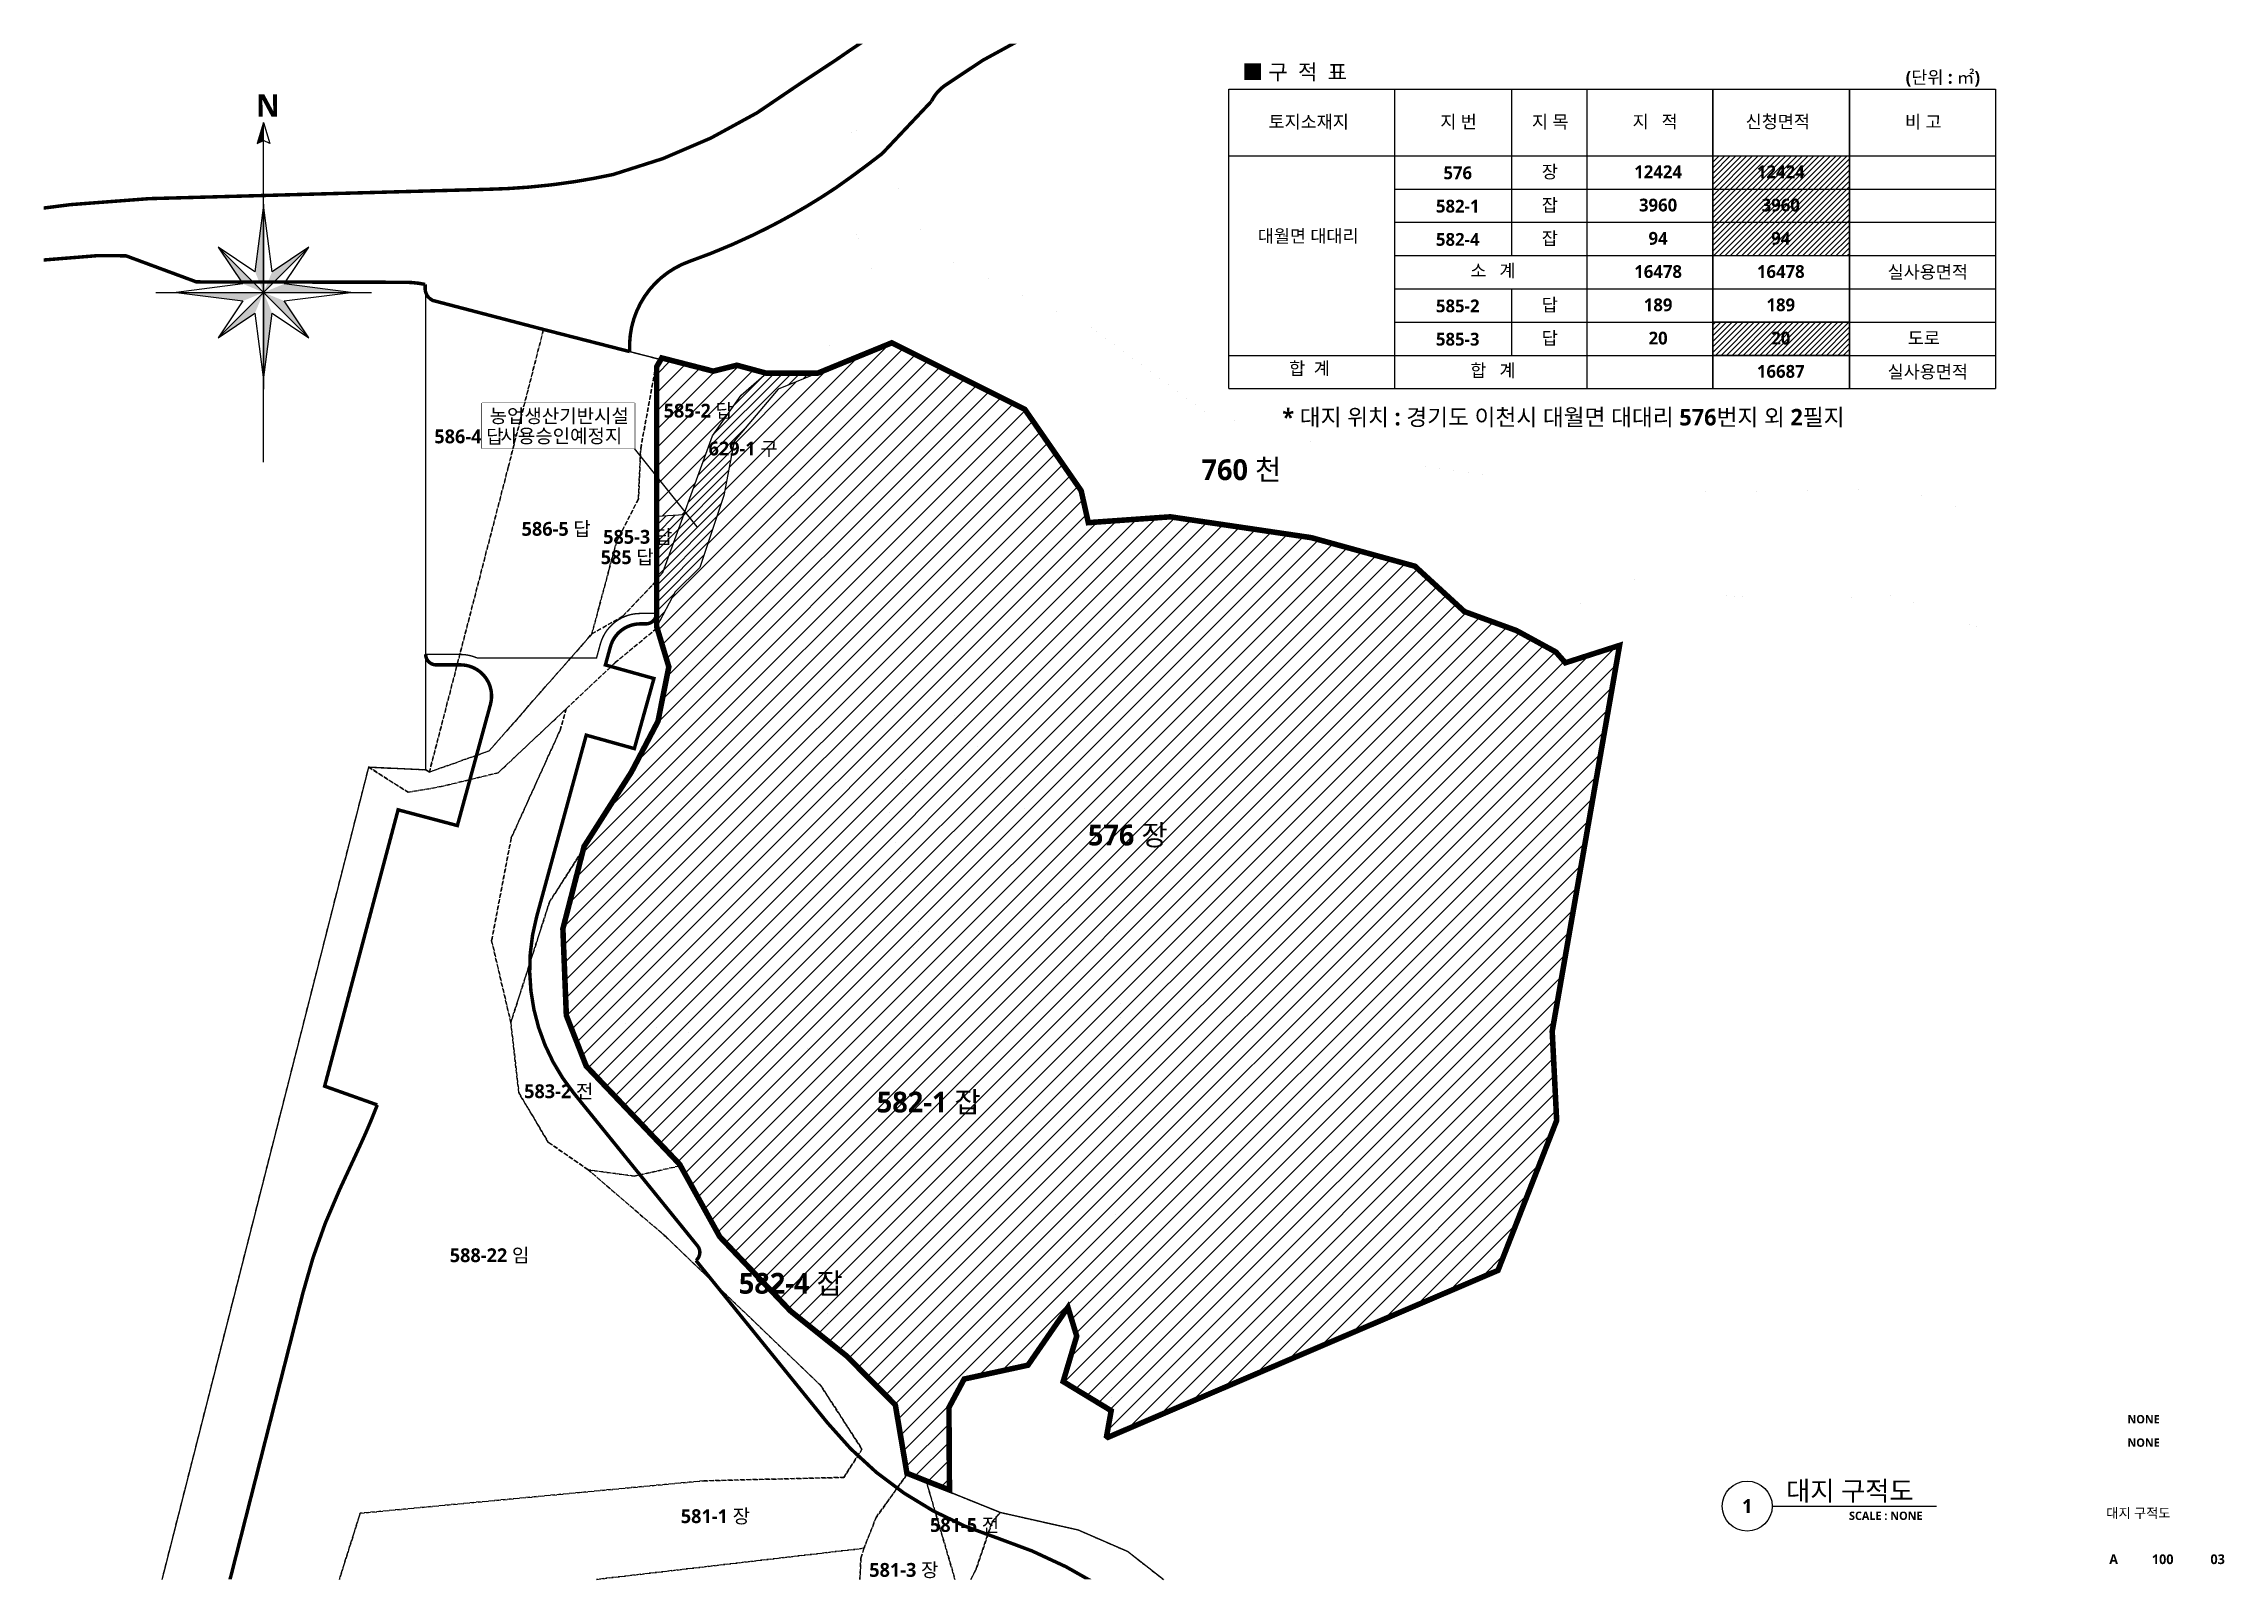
# Model space of a CAD drawing. Header units: millimetres. Extents: x 8000 to 190005487, y 8000 to 455456909.
# Drawn here: x 8000 to 322633, y 8000 to 229600 of the extents above; entities outside this region: 2.
import ezdxf
from ezdxf.enums import TextEntityAlignment as Align
from ezdxf.xclip import XClip

# ---------------------------------------------------------------- set-up
doc = ezdxf.new("R2010")
doc.units = ezdxf.units.MM
doc.header["$LTSCALE"] = 400
doc.header["$MEASUREMENT"] = 0
doc.header["$XCLIPFRAME"] = 0
doc.linetypes.add('CENTER', pattern=[2, 1.25, -0.25, 0.25, -0.25])
doc.linetypes.add('DASHED', pattern=[0.75, 0.5, -0.25])
doc.layers.get('0').update_dxf_attribs({"linetype": 'CONTINUOUS'})
for name, color, linetype in [('83', 8, 'CONTINUOUS'), ('A-ANNO-TITL', 7, 'CONTINUOUS'), ('AA-XXXX-TXT1', 2, 'CONTINUOUS'), ('CAA002', 30, 'CONTINUOUS'), ('FORM', 7, 'CONTINUOUS'), ('LSMD_CONT_LDREG_41500', 1, 'CONTINUOUS'), ('SegLayer', 7, 'CONTINUOUS'), ('Text', 7, 'CONTINUOUS'), ('관경', 7, 'CONTINUOUS'), ('도각선', 5, 'CONTINUOUS'), ('문자선', 7, 'CONTINUOUS'), ('전면공지', 98, 'CONTINUOUS'), ('지적', 7, 'CONTINUOUS')]:
    doc.layers.add(name, color=color, linetype=linetype)
doc.styles.add('SH_대대리576', font='')
doc.styles.get('SH_대대리576').set_extended_font_data('NanumGothic', bold=True)
pattern_1 = [(45, (-296315172, -355451728.9), (-1325.825215, 1325.825215), [])]

# ---------------------------------------------------------------- blocks, each defined once
blk = doc.blocks.new('231e2')
at = {"layer": '문자선', "color": 7}
for p, q in [((3085.95, -825.87), (3085.11, -828.68)), ((3085.95, -871.25), (3085.95, -825.87)), ((3085.95, -825.87), (3086.78, -828.68)), ((3085.11, -828.68), (3085.95, -828.25)), ((3086.78, -828.68), (3085.95, -828.25)), ((3085.95, -836.89), (3084.8, -845.79)), ((3085.95, -836.78), (3085.95, -861.46)), ((3087.09, -845.79), (3085.95, -836.89)), ((3079.88, -854.62), (3092.01, -842.49)), ((3079.88, -842.49), (3092.01, -854.62)), ((3084.8, -845.79), (3079.88, -842.49)), ((3079.88, -842.49), (3083.18, -847.41)), ((3092.01, -842.49), (3087.09, -845.79)), ((3088.71, -847.41), (3092.01, -842.49)), ((3083.18, -847.41), (3074.28, -848.56)), ((3097.61, -848.56), (3088.71, -847.41)), ((3071.55, -848.56), (3100.35, -848.56)), ((3074.28, -848.56), (3083.18, -849.7)), ((3083.18, -849.7), (3079.88, -854.62)), ((3088.71, -849.7), (3097.61, -848.56)), ((3092.01, -854.62), (3088.71, -849.7)), ((3079.88, -854.62), (3084.8, -851.32)), ((3084.8, -851.32), (3085.95, -860.23)), ((3085.95, -860.23), (3087.09, -851.32)), ((3087.09, -851.32), (3092.01, -854.62))]:
    blk.add_line(p, q, dxfattribs=at)
for points in [[(3085.11, -828.68), (3085.95, -825.87), (3085.95, -828.25)], [(3085.95, -836.89), (3085.95, -848.56), (3084.8, -845.79)], [(3079.88, -842.49), (3085.95, -848.56), (3083.18, -847.41)], [(3085.95, -848.56), (3087.09, -845.79), (3092.01, -842.49)], [(3085.95, -848.56), (3088.71, -847.41), (3097.61, -848.56)], [(3074.28, -848.56), (3085.95, -848.56), (3083.18, -849.7)], [(3079.88, -854.62), (3085.95, -848.56), (3084.8, -851.32)], [(3085.95, -848.56), (3088.71, -849.7), (3092.01, -854.62)], [(3085.95, -848.56), (3087.09, -851.32), (3085.95, -860.23), (3085.95, -848.56)], [(3085.95, -848.56), (3087.09, -851.32), (3085.95, -860.23)]]:
    blk.add_solid(points, dxfattribs=at)
at = {"layer": '문자선', "style": 'SH_대대리576'}
blk.add_text('N', height=3, dxfattribs=at).set_placement((3084.93, -825.07))
blk = doc.blocks.new('A$C34E84CA0')
at = {"layer": '83', "linetype": 'ByBlock', "flags": 128}
blk.add_lwpolyline([(136768, 289298, 200, 200, 0), (134475, 289298, 200, 200, 0.3381239), (128687, 284878, 200, 200, 0), (128142, 282882, 200, 200, 0), (110890, 282882, 200, 200, 0.1030068), (108495, 283381, 200, 200, 0), (103494, 283381, 200, 200, 0), (103494, 283381, 200, 200, 0), (103494, 283381, 200, 200, 0), (103494, 283381, 200, 200, 0), (103494, 335165, 200, 200, 0), (104579, 334440, 200, 200, 0), (104579, 334440, 200, 200, 0), (120488, 330272, 200, 200, 0), (137496, 325904, 200, 200, 0), (136769, 324635, 200, 200, 0), (136769, 293998, 200, 200, 0), (136768, 289298, 200, 200, 0)], format="xyseb", close=True, dxfattribs=at)
at = {"layer": '83', "linetype": 'DASHED', "ltscale": 3}
for points in [[(103494, 266732), (103494, 335165), (104579, 334440), (120488, 330272), (115394, 310375), (104026, 266412)], [(120488, 330272), (137496, 325904), (136559, 324268), (134520, 313118), (134177, 305795), (131021, 299632), (127461, 286347), (112633, 269455), (104026, 266412), (115394, 310375)], [(136769, 324635), (136769, 293998), (136769, 293997), (131911, 288880), (127461, 286347), (131021, 299632), (134177, 305795), (134520, 313118), (136559, 324268)], [(136769, 287129), (130844, 282202), (123771, 275549), (113940, 266303), (105715, 264312), (100975, 263486), (95268, 267119), (103494, 266732), (104026, 266412), (112633, 269455), (127461, 286347), (131911, 288880), (136768, 293996)], [(136769, 287129), (138518, 281336), (136958, 273487), (133124, 266155), (126295, 255418), (121342, 247632), (115774, 230272), (113006, 242081), (115832, 256899), (122893, 272477), (123771, 275549), (130844, 282202)], [(64262, 145194), (95268, 267119), (100975, 263486), (105715, 264312), (113940, 266303), (123771, 275549), (122893, 272477), (115832, 256899), (113006, 242081), (115774, 230272), (116927, 220137), (121180, 212987), (126954, 209008), (138182, 199330), (160506, 177864), (166433, 168709), (163838, 164636), (143607, 164146), (94042, 159461), (89625, 145434), (63273, 143113)], [(123733, 231030), (126601, 223723), (140074, 209560), (133563, 208111), (126954, 209008), (121180, 212987), (116927, 220137), (115774, 230272), (121342, 247632), (126295, 255418), (123236, 243543)], [(140074, 209560), (145870, 199093), (156075, 188381), (164176, 181890), (171200, 174827), (172870, 164985), (168488, 158869), (166718, 154407), (89625, 145434), (94042, 159461), (143607, 164146), (163838, 164636), (166433, 168709), (160506, 177864), (138182, 199330), (126954, 209008), (133563, 208111)], [(172870, 164985), (175791, 163814), (180689, 147080), (177787, 141424), (165830, 143958), (166280, 152961), (166718, 154407), (168488, 158869)], [(186430, 159565), (185205, 158184), (182931, 151451), (180689, 147080), (175791, 163814), (179008, 162558)], [(319848, 139121), (314310, 130704), (315242, 122753), (309028, 118636), (292485, 119173), (277875, 116891), (273263, 115576), (255743, 111541), (242600, 114222), (215211, 110782), (218878, 118076), (213704, 119651), (206418, 120610), (203531, 126659), (203593, 137534), (196203, 141412), (177787, 141424), (180689, 147080), (182931, 151451), (185205, 158184), (186430, 159565), (197625, 157052), (204774, 153945), (211667, 148559), (218382, 141072), (235142, 131281), (274117, 135249), (280847, 128489), (284604, 130043)], [(166718, 154407), (166280, 152961), (165830, 143958), (177787, 141424), (176447, 133129), (160934, 125961), (147920, 123909), (141202, 121364), (134914, 116604), (133331, 115948), (118953, 109988), (109249, 103979), (104404, 100849), (101325, 99701), (97612, 90455), (98596, 79064), (107761, 61647), (111425, 60181), (121290, 63832), (105293, 39116), (81634, 22813), (51965, 47913), (66641, 84131), (89625, 145434)], [(44193, 102980), (63273, 143113), (89625, 145434), (66641, 84131), (51965, 47913), (81634, 22813), (79342, 19180), (18073, 50442), (3807, 93806)], [(180097, 119869), (176447, 133129), (177787, 141424), (196203, 141412), (203593, 137534), (203531, 126659), (206418, 120610), (213704, 119651), (218878, 118076), (215211, 110782), (202934, 108045), (194918, 110415), (185631, 123314)], [(176447, 133129), (180097, 119869), (170943, 115804), (164545, 114987), (161275, 118677), (158511, 119836), (142527, 113299), (133826, 108745), (127136, 107827), (110187, 97580), (109249, 103979), (118953, 109988), (133331, 115948), (134914, 116604), (141202, 121364), (147920, 123909), (160934, 125961)], [(194918, 110415), (176504, 106258), (165492, 100581), (144564, 83002), (135948, 69260), (121290, 63832), (111425, 60181), (107761, 61647), (98596, 79064), (97612, 90455), (101325, 99701), (104404, 100849), (109249, 103979), (110187, 97580), (127136, 107827), (133826, 108745), (142527, 113299), (158511, 119836), (161275, 118677), (164545, 114987), (170943, 115804), (180097, 119869), (185631, 123314)], [(317291, 67248), (306597, 65911), (294829, 61762), (294187, 57995), (291562, 52358), (266288, 50212), (257325, 51368), (235731, 60112), (232433, 57825), (223523, 68319), (227183, 69182), (236685, 64508), (237573, 66397), (234671, 71588), (230822, 76940), (227177, 86017), (228570, 91013), (241163, 103167), (244517, 105186), (252458, 107550), (255743, 111541), (273263, 115576), (277875, 116891), (292485, 119173), (309028, 118636), (315242, 122753), (317577, 117326), (311800, 111832), (300115, 109104), (294449, 104040), (293454, 92252), (298085, 81555), (309762, 74356), (315203, 68089)], [(317577, 117326), (330920, 119420), (337664, 117709), (345470, 120062), (350929, 123621), (350475, 119954), (356033, 99871), (359725, 97562), (374584, 80974), (361212, 75353), (357856, 74785), (354383, 75505), (336601, 76270), (332076, 75103), (330061, 71716), (317291, 67248), (315203, 68089), (309762, 74356), (298085, 81555), (293454, 92252), (294449, 104040), (300115, 109104), (311800, 111832)], [(217057, 63377), (205793, 69715), (198215, 80545), (194918, 110415), (202934, 108045), (215211, 110782), (242600, 114222), (255743, 111541), (252458, 107550), (244517, 105186), (241163, 103167), (228570, 91013), (227177, 86017), (230822, 76940), (234671, 71588), (237573, 66397), (236685, 64508), (227183, 69182), (223523, 68319), (232433, 57825), (229919, 56319), (227106, 56173), (222036, 57663)], [(81634, 22813), (105293, 39116), (121290, 63832), (135948, 69260), (144564, 83002), (165492, 100581), (176504, 106258), (194918, 110415), (191943, 103286), (187437, 91107), (184328, 73266), (186717, 63064), (191623, 61514), (96671, 10338), (79342, 19180)], [(194918, 110415), (198215, 80545), (205793, 69715), (217057, 63377), (212802, 61168), (196304, 60036), (186717, 63064), (184328, 73266), (187437, 91107), (191943, 103286)], [(191623, 61514), (196304, 60036), (212802, 61168), (217057, 63377), (222036, 57663), (227106, 56173), (229919, 56319), (232433, 57825), (235731, 60112), (257325, 51368), (266288, 50212), (291562, 52358), (294187, 57995), (305303, 58154), (316131, 58940), (326036, 59838), (331152, 60869), (343620, 61751), (352044, 63750), (363936, 68791), (361212, 75353), (374584, 80974), (377817, 86106), (391869, 86274), (397029, 86008), (390482, 32518), (343646, 16457), (320662, 26848), (291559, 23282), (214782, 16119), (143763, 100), (114836, 1070), (96671, 10338)], [(361212, 75353), (363936, 68791), (352044, 63750), (343620, 61751), (331152, 60869), (326036, 59838), (316131, 58940), (305303, 58154), (294187, 57995), (294829, 61762), (306597, 65911), (317291, 67248), (330061, 71716), (332076, 75103), (336601, 76270), (354383, 75505), (357856, 74785)], [(167263, 32821), (170669, 20866), (172583, 14664), (144429, 17508), (141555, 17798), (141510, 23599), (155572, 30618), (166592, 35177)], [(166592, 35177), (155572, 30618), (141510, 23599), (141555, 17798), (172583, 14664), (170669, 20866)], [(48980, 2441), (49485, 34414), (96671, 10338), (114836, 1070)]]:
    blk.add_lwpolyline(points, close=True, dxfattribs=at)
at = {"layer": '83', "linetype": 'CENTER', "ltscale": 2, "const_width": 500, "flags": 128}
for points in [[(136768, 289277), (136768, 289277, -0.41042), (135268, 287796), (134475, 287796, 0.3381239), (130134, 284482), (129419, 281865), (136421, 279908), (133595, 269796), (126653, 271735), (119500, 245541, 0.2413826), (124848, 220094), (135409, 207057), (136925, 205185), (142707, 198047, -0.4142136), (142485, 195938), (161481, 172487, 0.1480106), (185933, 155899), (185933, 155899, -0.0991354), (209237, 142717), (215394, 137396, 0.1800891), (254627, 122791), (270483, 122791, -0.0087562), (273284, 122742, -0.0725543), (296007, 118610, -0.0271902), (304084, 115393, -0.0060913), (305843, 114553), (312601, 111223), (336348, 111684), (372488, 75974), (395800, 75974)], [(863, 85926), (52730, 91168), (52092, 97472), (62230, 118795), (67780, 130471), (70302, 135774), (70954, 137145, 0.0487281), (74552, 147113), (85780, 191265, -0.0462646), (91067, 206142), (94029, 212533, 0.0161262), (96512, 218380), (88911, 221087), (99510, 260962), (108060, 258689), (112684, 275622, 0.0031641), (112851, 276249, 0.4906979), (108495, 281880), (104993, 281880, -0.4142136), (103493, 283380), (103493, 283380)]]:
    blk.add_lwpolyline(points, format="xyb", dxfattribs=at)
at = {"layer": '83', "linetype": 'ByBlock', "elevation": -23504, "flags": 128}
blk.add_lwpolyline([(103494, 283381, 200, 200, 0), (103494, 266732, 200, 200, 0), (95268, 267119, 200, 200, 0), (64262, 145194, 200, 200, 0), (63272, 143113, 200, 200, 0), (44193, 102980, 200, 200, 0), (976, 93163, 200, 200, 0), (102, 37780, 200, 200, 0), (44256, 37082, 200, 200, 0), (49485, 34414, 200, 200, 0), (48980, 2441, 200, 200, 0), (114836, 1070, 200, 200, 0), (143763, 100, 200, 200, 0), (178583, 7954, 200, 200, 0), (214782, 16119, 200, 200, 0), (291559, 23282, 200, 200, 0), (320662, 26848, 200, 200, 0), (343646, 16457, 200, 200, 0), (390482, 32518, 200, 200, 0), (397029, 86008, 200, 200, 0), (391869, 86274, 200, 200, 0), (377817, 86106, 200, 200, 0), (374584, 80974, 200, 200, 0), (359725, 97562, 200, 200, 0), (356033, 99871, 200, 200, 0), (350475, 119954, 200, 200, 0), (350929, 123621, 200, 200, 0), (345470, 120062, 200, 200, 0), (337664, 117709, 200, 200, 0), (330920, 119420, 200, 200, 0), (317577, 117326, 200, 200, 0), (315242, 122753, 200, 200, 0), (314310, 130704, 200, 200, 0), (319848, 139121, 200, 200, 0), (284604, 130043, 200, 200, 0), (280847, 128489, 200, 200, 0), (274117, 135249, 200, 200, 0), (235142, 131281, 200, 200, 0), (218382, 141072, 200, 200, 0), (211667, 148559, 200, 200, 0), (204774, 153945, 200, 200, 0), (197625, 157052, 200, 200, 0), (186430, 159565, 200, 200, 0), (179008, 162558, 200, 200, 0), (175791, 163814, 200, 200, 0), (172870, 164985, 200, 200, 0), (171200, 174827, 200, 200, 0), (164176, 181890, 200, 200, 0), (156075, 188381, 200, 200, 0), (145870, 199093, 200, 200, 0), (141882, 206295, 200, 200, 0), (140074, 209560, 200, 200, 0), (126601, 223723, 200, 200, 0), (123733, 231030, 200, 200, 0), (123236, 243543, 200, 200, 0), (126295, 255418, 200, 200, 0), (133124, 266155, 200, 200, 0), (136958, 273487, 200, 200, 0), (138518, 281336, 200, 200, 0), (136769, 287129, 200, 200, 0), (136768, 289298, 200, 200, 0), (136768, 289298, 200, 200, 0), (134475, 289298, 200, 200, 0.3381239), (128687, 284878, 200, 200, 0), (128142, 282882, 200, 200, 0), (110890, 282882, 200, 200, 0.1030068), (108495, 283381, 200, 200, 0), (103494, 283381, 200, 200, 0), (103494, 283381, 200, 200, 0), (103494, 283381, 200, 200, 0), (103494, 283381, 0, 0, 0)], format="xyseb", dxfattribs=at)
at = {"layer": '83', "linetype": 'CENTER', "ltscale": 2, "const_width": 500, "flags": 128}
blk.add_lwpolyline([(49010, 4440), (49010, 4440), (391266, 38926)], dxfattribs=at)
at = {"layer": '83', "linetype": 'DASHED', "ltscale": 3, "style": 'SH_대대리576'}
for s, p in [('586-4 답', (104740, 313841)), ('586-5 답', (117328, 300503)), ('585 답', (128742, 296412)), ('583-2 전', (117697, 219353)), ('588-22 임', (106965, 195692)), ('581-1 장', (140297, 158041)), ('581-5 전', (176247, 156766)), ('581-3 장', (167487, 150288)), ('579 장', (195176, 125513)), ('578-2 임', (243513, 124621)), ('580 장', (147533, 119479)), ('581-2 장', (90543, 104418)), ('301 장', (136027, 93205)), ('303 답', (213033, 89499)), ('301-1 임', (47651, 84674)), ('305-4 답', (269442, 83474)), ('302 장', (191000, 73521)), ('301-2 장', (145044, 58643)), ('301-4 임', (4466, 51601)), ('301-3 임', (262257, 37938)), ('산 89-4 임', (152394, 21682)), ('301-6 임', (71093, 12641))]:
    blk.add_text(s, height=2000, dxfattribs=at).set_placement(p)
blk = doc.blocks.new('A$C3D0067BF')
at = {"layer": '83', "linetype": 'CENTER', "ltscale": 3, "const_width": 500, "elevation": -23480, "flags": 128}
blk.add_lwpolyline([(91824, 24270), (92754, 24379, 0.0218866), (101029, 25787, 0.0958552), (128057, 38926), (133103, 42250), (135120, 43639, -0.0619945), (155638, 55156), (155638, 55156), (161630, 57998), (174309, 61127), (184874, 62947), (184874, 62949), (186105, 55803), (167393, 48474), (166296, 48121, 0.0654406), (148838, 38578, 0.1231331), (146974, 36342), (139873, 28811, -0.0123486), (133185, 23870, -0.019319), (126982, 20044), (126982, 20044, -0.0172252), (121216, 17045), (121216, 17045, -0.0261858), (112092, 13265, 0.3340423), (103455, 242), (90927, 3460), (75018, 7628), (74563, 7932, -0.2069077), (73933, 9389), (73933, 9944, 0.0499299), (70960, 10247), (40929, 10301), (30757, 14069), (26534, 14077), (20678, 13603), (19088, 13474), (3185, 11696), (1537, 11362), (195, 17975), (195, 17978), (216, 17982), (195, 17975), (217, 17982), (218, 17981, -0.0383885), (34133, 22313), (52168, 22810), (54873, 22885), (63054, 23110), (67779, 23240), (81092, 23607), (82885, 23657, 0.0235976), (91824, 24270)], format="xyb", dxfattribs=at)
blk = doc.blocks.new('*U1063')
at = {"layer": 'A-ANNO-TITL'}
blk.add_line((0, 0), (2961, 0), dxfattribs=at)
blk.add_circle((-450, 0), 450, dxfattribs=at)
at = {"layer": 'AA-XXXX-TXT1', "style": 'SH_대대리576'}
blk.add_attdef('DWG.TITLE', (250, 100), '', height=350, dxfattribs=at)
at = {"layer": 'AA-XXXX-TXT1', "color": 7, "style": 'SH_대대리576'}
blk.add_attdef('NO1', text='', height=300, dxfattribs=at).set_placement((-450, 0), align=Align.MIDDLE)
at = {"layer": 'AA-XXXX-TXT1', "style": 'SH_대대리576'}
blk.add_attdef('SCALE', text='', height=150, dxfattribs=at).set_placement((2711, -100), align=Align.TOP_RIGHT)

msp = doc.modelspace()

# ---------------------------------------------------------------- hatches: boundary and pattern name
h = msp.add_hatch()
h.set_pattern_fill('ANSI31', color=130, scale=4537.5, style=0)
h.set_pattern_definition([(45, (-268906456.3, -322053833), (-401.06212745, 401.06212745), [])])
h.paths.add_polyline_path([(248812, 208619), (268541, 208619), (268541, 213419), (248812, 213419)])
h.paths.add_polyline_path([(248812, 203819), (268541, 203819), (268541, 208619), (248812, 208619)])
h.paths.add_polyline_path([(248812, 199020), (268541, 199020), (268541, 203819), (248812, 203819)])
h.paths.add_polyline_path([(255141, 207723), (262145, 207723), (262145, 204759), (255141, 204759)], flags=24)
h.paths.add_polyline_path([(254530, 212523), (262998, 212523), (262998, 209578), (254530, 209578)], flags=24)
h.paths.add_polyline_path([(256729, 202923), (260612, 202923), (260612, 199960), (256729, 199960)], flags=24)
at = {"transparency": 33554687}
h = msp.add_hatch(dxfattribs=at)
h.set_pattern_fill('ANSI31', color=172, scale=4537.5, style=0)
h.set_pattern_definition([(45, (-3278119.6, 1636078.26), (-401.06213, 401.06213), [])])
h.paths.add_polyline_path([(248812, 189420), (268541, 189420), (268541, 184620), (248812, 184620)])
h = msp.add_hatch(dxfattribs=at)
h.set_pattern_fill('ANSI31', color=210, scale=7000, style=0)
h.set_pattern_definition([(45, (-296139138.54, -355445241.4), (-618.7184335, 618.7184335), [])])
h.paths.add_polyline_path([(119647, 182039), (112287, 182039), (108622, 178857), (104503, 173028), (97348, 153282), (96453, 152339), (96453, 145471), (99108, 150516), (102688, 154018), (106156, 164378), (107610, 172231), (111041, 176260), (113991, 179724)])
h = msp.add_hatch()
h.set_pattern_fill('ANSI31', color=172, scale=7000, style=0)
h.set_pattern_definition([(45, (-296315171.9, -355451728.9), (-618.7184335, 618.7184335), [])])
h.paths.add_polyline_path([(100373, 161629), (96453, 161369), (96453, 152339), (97348, 153282)])
at = {"layer": '전면공지'}
h = msp.add_hatch(dxfattribs=at)
h.set_pattern_fill('AR-CONC', color=256, scale=16, angle=-9.49, style=0)
h.set_pattern_definition([(40.51, (11363348, 12541261.5), (2833.014353, -732.139701), [304.8, -3352.8]), (345.51, (11363348, 12541261.5), (-52.159262, 3108.041504), [243.84, -2682.24]), (90.961, (11363584, 12541200.5), (2780.863191, 2375.886343), [259.04, -2849.44]), (36.6942, (11363482, 12542063), (4166.99858, -1378.579773), [457.2, -5029.2]), (87.1456, (11363829.2, 12541948.3), (4399.193867, 3278.356057), [388.56, -4274.16]), (341.694, (11363482, 12542063), (4399.19857, 3278.348165), [365.76, -4023.36]), (11.51, (11363849.3, 12541795.7), (2122.861813, -2013.816423), [304.8, -3352.8]), (316.51, (11363849.3, 12541795.7), (1461.188903, 2743.641662), [243.84, -2682.24]), (61.9614, (11364026.2, 12541628), (3584.045211, 729.832811), [259.04, -2849.44]), (28.01, (11363348, 12541261.5), (271.7981618, 1326.2178708), [0, -2649.728, 0, -2722.88, 0, -2692.4]), (358.01, (11363348, 12541261.5), (1318.760218, 1404.6819193), [0, -1552.448, 0, -2588.768, 0, -1026.16]), (318.01, (11362454.1, 12541410.9), (2124.6468194, -448.0944792), [0, -1016, 0, -3169.92, 0, -4206.24]), (308.01, (11362053.3, 12541478), (2404.7063695, 10.490345), [0, -1320.8, 0, -2105.152, 0, -2987.04])])
h.paths.add_polyline_path([(189999372, 455456909), (190005487, 455455891), (190004749, 455451452), (189998633, 455452470)], flags=9)
at = {"layer": '지적', "linetype": 'ByBlock', "ltscale": 0.5}
msp.add_hatch(color=1, dxfattribs=at).paths.add_polyline_path([(188691881, 426398634), (188694772, 426415924)])
at = {"layer": '지적'}
h = msp.add_hatch(dxfattribs=at)
h.set_pattern_fill('ANSI31', color=130, scale=15000, style=0)
h.set_pattern_definition(pattern_1)
h.paths.add_polyline_path([(133187, 125111), (132899, 141299), (163640, 100454), (162024, 32340), (161363, 28650), (161559, 28501), (217834, 52585), (226297, 74223), (225654, 87093), (235375, 142767), (227554, 140259), (226190, 141810), (220496, 144910), (212986, 147650), (205856, 154190), (190916, 158310), (170556, 161320), (158726, 160480), (157696, 165080), (149556, 176840), (130376, 186430), (113991, 179724), (107610, 172231), (106156, 164378), (102688, 154018), (99108, 150516), (96453, 145471), (98202, 139678), (96642, 131829), (92808, 124497), (85979, 113760), (82920, 101885), (83417, 89372), (131349, 82811), (132089, 94790), (134178, 101421), (134135, 106387), (131778, 109561), (129955, 119106)])
h.paths.add_polyline_path([(163640, 100454), (132899, 141299), (133187, 125111), (129955, 119106), (131778, 109561), (134135, 106387), (134178, 101421), (132089, 94790), (131349, 82811), (83417, 89372), (86285, 82065), (99758, 67902), (101566, 64637), (105554, 57435), (115759, 46723), (123860, 40232), (130884, 33169), (132554, 23327), (135475, 22156), (138692, 20900), (138616, 32802), (140817, 36909), (150018, 38907), (155786, 47252), (157052, 43102), (155096, 36546), (162024, 32340)])
at = {"layer": '지적', "transparency": 33554687}
h = msp.add_hatch(dxfattribs=at)
h.set_pattern_fill('ANSI31', color=130, scale=15000, style=0)
h.set_pattern_definition(pattern_1)
h.paths.add_polyline_path([(112287, 182039), (108020, 183193), (104603, 182340), (97180, 184246), (96453, 182977), (96453, 161369), (96453, 161369), (100373, 161629), (104503, 173028), (108622, 178857)])

# ---------------------------------------------------------------- linework, layer by layer
at = {"elevation": -38194}
for points in [[(248812, 194220), (268541, 194220), (268541, 189420), (248812, 189420)], [(248812, 189420), (268541, 189420), (268541, 184620), (248812, 184620)], [(248812, 189420), (268541, 189420), (268541, 184620), (248812, 184620)]]:
    msp.add_lwpolyline(points, close=True, dxfattribs=at)
at = {"elevation": -23480, "flags": 128}
msp.add_lwpolyline([(130376, 186430), (113991, 179724), (107610, 172231), (106156, 164378), (102688, 154018), (99108, 150516), (96453, 145471)], dxfattribs=at)
for points in [[(112287, 182039), (108020, 183193), (104603, 182340), (97180, 184246), (96453, 182977), (96453, 161369), (96453, 152340), (97348, 153282), (104503, 173028), (108622, 178857)], [(93253, 171159), (71251, 171159), (71251, 177743), (93253, 177743)]]:
    msp.add_lwpolyline(points, close=True)
at = {"flags": 128}
msp.add_lwpolyline([(102285, 159855), (93253, 171159), (72231, 171159)], dxfattribs=at)
at = {"elevation": -23480}
msp.add_lwpolyline([(100373, 161629), (100373, 161629), (96453, 161369)], dxfattribs=at)
at = {"layer": 'CAA002', "color": 8, "flags": 128}
msp.add_lwpolyline([(89481, 174593), (89527, 174497), (89530, 174474)], dxfattribs=at)
at = {"layer": 'FORM', "color": 7}
for p, q in [((179006, 223019, -38194), (289629, 223019, -38194)), ((179006, 223019, -38194), (289629, 223019, -38194)), ((202942, 194220, -38194), (289629, 194220, -38194)), ((202942, 194220, -38194), (289629, 194220, -38194)), ((202942, 194220, -38194), (289629, 194220, -38194)), ((202942, 194220, -38194), (289629, 194220, -38194)), ((202942, 194220, -38194), (289629, 194220, -38194)), ((202942, 194220, -38194), (289629, 194220, -38194)), ((202942, 194220, -38194), (289629, 194220, -38194)), ((202942, 194220, -38194), (289629, 194220, -38194)), ((202942, 194220, -38194), (289629, 194220, -38194)), ((202942, 194220, -38194), (289629, 194220, -38194)), ((202942, 194220, -38194), (289629, 194220, -38194)), ((202942, 194220, -38194), (289629, 194220, -38194)), ((202942, 194220, -38194), (289629, 194220, -38194)), ((202942, 194220, -38194), (289629, 194220, -38194)), ((202942, 194220, -38194), (289629, 194220, -38194)), ((202942, 194220, -38194), (289629, 194220, -38194)), ((202942, 194220, -38194), (289629, 194220, -38194)), ((202942, 194220, -38194), (289629, 194220, -38194)), ((202942, 194220, -38194), (289629, 194220, -38194)), ((202942, 194220, -38194), (289629, 194220, -38194)), ((202942, 194220, -38194), (289629, 194220, -38194)), ((202942, 194220, -38194), (289629, 194220, -38194)), ((202942, 189420, -38194), (289629, 189420, -38194)), ((179006, 184620, -38194), (289629, 184620, -38194)), ((202942, 184620, -38194), (289629, 184620, -38194)), ((202942, 184620, -38194), (289629, 184620, -38194)), ((202942, 184620, -38194), (289629, 184620, -38194)), ((202942, 184620, -38194), (289629, 184620, -38194)), ((202942, 184620, -38194), (289629, 184620, -38194)), ((202942, 184620, -38194), (289629, 184620, -38194)), ((202942, 184620, -38194), (289629, 184620, -38194)), ((202942, 184620, -38194), (289629, 184620, -38194)), ((202942, 184620, -38194), (289629, 184620, -38194)), ((202942, 184620, -38194), (289629, 184620, -38194)), ((202942, 184620, -38194), (289629, 184620, -38194)), ((202942, 184620, -38194), (289629, 184620, -38194)), ((202942, 184620, -38194), (289629, 184620, -38194)), ((202942, 184620, -38194), (289629, 184620, -38194)), ((202942, 184620, -38194), (289629, 184620, -38194)), ((202942, 184620, -38194), (289629, 184620, -38194)), ((202942, 184620, -38194), (289629, 184620, -38194)), ((202942, 184620, -38194), (289629, 184620, -38194)), ((202942, 184620, -38194), (289629, 184620, -38194)), ((202942, 184620, -38194), (289629, 184620, -38194)), ((202942, 184620, -38194), (289629, 184620, -38194)), ((179006, 179820, -38194), (289629, 179820, -38194)), ((179006, 179820, -38194), (289629, 179820, -38194)), ((202942, 179820, -38194), (289629, 179820, -38194)), ((202942, 179820, -38194), (289629, 179820, -38194)), ((202942, 179820, -38194), (289629, 179820, -38194)), ((202942, 179820, -38194), (289629, 179820, -38194)), ((202942, 179820, -38194), (289629, 179820, -38194)), ((202942, 179820, -38194), (289629, 179820, -38194))]:
    msp.add_line(p, q, dxfattribs=at)
at = {"layer": 'FORM'}
for p, q in [((202942, 179820, -38194), (202942, 223019, -38194)), ((202942, 223019, -38194), (289629, 223019, -38194)), ((219846, 199020, -38194), (219846, 223019, -38194)), ((230684, 179820, -38194), (230684, 223019, -38194)), ((248812, 179820, -38194), (248812, 223019, -38194)), ((248812, 223019, -38194), (248812, 179820, -38194)), ((248812, 223019, -38194), (248812, 179820, -38194)), ((268541, 179820, -38194), (268541, 223019, -38194)), ((268541, 223019, -38194), (268541, 179820, -38194)), ((268541, 223019, -38194), (268541, 179820, -38194)), ((179006, 213419, -38194), (289629, 213419, -38194)), ((202942, 213419, -38194), (289629, 213419, -38194)), ((202942, 213419, -38194), (289629, 213419, -38194)), ((202942, 213419, -38194), (289629, 213419, -38194)), ((202942, 213419, -38194), (289629, 213419, -38194)), ((202942, 213419, -38194), (289629, 213419, -38194)), ((202942, 208619, -38194), (289629, 208619, -38194)), ((202942, 208619, -38194), (289629, 208619, -38194)), ((202942, 208619, -38194), (289629, 208619, -38194)), ((202942, 208619, -38194), (289629, 208619, -38194)), ((202942, 208619, -38194), (289629, 208619, -38194)), ((202942, 208619, -38194), (289629, 208619, -38194)), ((202942, 208619, -38194), (289629, 208619, -38194)), ((202942, 208619, -38194), (289629, 208619, -38194)), ((202942, 208619, -38194), (289629, 208619, -38194)), ((202942, 208619, -38194), (289629, 208619, -38194)), ((202942, 208619, -38194), (289629, 208619, -38194)), ((202942, 203819, -38194), (289629, 203819, -38194)), ((202942, 203819, -38194), (289629, 203819, -38194)), ((202942, 203819, -38194), (289629, 203819, -38194)), ((202942, 203819, -38194), (289629, 203819, -38194)), ((202942, 203819, -38194), (289629, 203819, -38194)), ((202942, 203819, -38194), (289629, 203819, -38194)), ((202942, 203819, -38194), (289629, 203819, -38194)), ((202942, 203819, -38194), (289629, 203819, -38194)), ((202942, 203819, -38194), (289629, 203819, -38194)), ((202942, 203819, -38194), (289629, 203819, -38194)), ((202942, 203819, -38194), (289629, 203819, -38194)), ((202942, 199020, -38194), (289629, 199020, -38194)), ((202942, 199020, -38194), (289629, 199020, -38194)), ((202942, 199020, -38194), (289629, 199020, -38194)), ((202942, 199020, -38194), (289629, 199020, -38194)), ((202942, 199020, -38194), (289629, 199020, -38194)), ((202942, 199020, -38194), (289629, 199020, -38194)), ((202942, 199020, -38194), (289629, 199020, -38194)), ((202942, 199020, -38194), (289629, 199020, -38194)), ((202942, 199020, -38194), (289629, 199020, -38194)), ((202942, 199020, -38194), (289629, 199020, -38194)), ((202942, 199020, -38194), (289629, 199020, -38194)), ((219846, 184620, -38194), (219846, 194220, -38194))]:
    msp.add_line(p, q, dxfattribs=at)
at = {"layer": 'LSMD_CONT_LDREG_41500', "color": 7, "linetype": 'Continuous', "const_width": 0.26, "elevation": -23480}
msp.add_lwpolyline([(292000, 145735), (286496, 145530), (275096, 150050), (263806, 149380), (243869, 150209), (244638, 152324), (239267, 153181), (233966, 150570), (220496, 144910), (212986, 147650), (205856, 154190), (190916, 158310), (170556, 161320), (158726, 160480), (157696, 165080), (149556, 176840), (130376, 186430), (128916, 189440), (128586, 191219), (127516, 196990), (125953, 200468), (125386, 201730), (124075, 209099), (122846, 216010), (128950, 218826), (129826, 219230), (131366, 208510), (136456, 199380), (159156, 188580), (175476, 176490), (199606, 169610), (234426, 164750), (275726, 165290), (292000, 160439)], dxfattribs=at)
for points in [[(96452, 152338), (97348, 153282), (104503, 173028), (108622, 178857), (112287, 182039), (128916, 189440), (130376, 186430), (113991, 179724), (111041, 176260), (107610, 172231), (106156, 164378), (102688, 154018), (99108, 150516), (96453, 145471)], [(111041, 176260), (113991, 179724), (130376, 186430), (149556, 176840), (157696, 165080), (158726, 160480), (170556, 161320), (190916, 158310), (205856, 154190), (212986, 147650), (220496, 144910), (226190, 141810), (227554, 140259), (235375, 142767), (225654, 87093), (226297, 74223), (217834, 52585), (161559, 28501), (161363, 28650), (162024, 32340), (163640, 100454), (132899, 141299), (133187, 125111), (129955, 119106), (131778, 109561), (134135, 106387), (134178, 101421), (132089, 94790), (131349, 82811), (83417, 89372), (82920, 101885), (85979, 113760), (92808, 124497), (96642, 131829), (98202, 139678), (96453, 145471), (99108, 150516), (102688, 154018), (106156, 164378), (107610, 172231)], [(96453, 182977), (97180, 184246), (104603, 182340), (108020, 183193), (112287, 182039), (108622, 178857), (104503, 173028), (97348, 153282), (96453, 152339), (96453, 152340)], [(163640, 100454), (162024, 32340), (155096, 36546), (157052, 43102), (155786, 47252), (150018, 38907), (140817, 36909), (138616, 32802), (138692, 20900), (135475, 22156), (132554, 23327), (130884, 33169), (131422, 33672), (131422, 33672), (121587, 45906), (101566, 64637), (99758, 67902), (86285, 82065), (83417, 89372), (131349, 82811), (132089, 94790), (134178, 101421), (134135, 106387), (131778, 109561), (129955, 119106), (133187, 125111), (132899, 141299)]]:
    msp.add_lwpolyline(points, close=True, dxfattribs=at)
at = {"layer": 'SegLayer', "color": 7}
msp.add_line((179006, 223019, -38194), (289629, 223019, -38194), dxfattribs=at)
at = {"layer": 'SegLayer'}
for p, q in [((179006, 179820, -38194), (179006, 223019, -38194)), ((289629, 223019, -38194), (289629, 179820, -38194))]:
    msp.add_line(p, q, dxfattribs=at)

# ---------------------------------------------------------------- block references
ref = msp.add_blockref('A$C3D0067BF', (-10893, 184917))
XClip(ref).set_block_clipping_path([(18893.0498325049, -176916.994729513), (302893.0498322661, 44683.0052704873)])
ref = msp.add_blockref('*U1063', (257395, 18576), dxfattribs=dict(xscale=8, yscale=8, zscale=8))
ref.add_attrib('SCALE', 'SCALE : NONE', dxfattribs={"layer": 'A-ANNO-TITL', "height": 1200, "style": 'SH_대대리576'}).set_placement((279087, 17776), align=Align.TOP_RIGHT)
ref.add_attrib('DWG.TITLE', '대지 구적도', (259395, 19376), dxfattribs={"layer": 'A-ANNO-TITL', "height": 2783.3, "style": 'SH_대대리576'})
ref.add_attrib('NO1', '1', dxfattribs={"layer": 'A-ANNO-TITL', "color": 7, "height": 2000, "style": 'SH_대대리576'}).set_placement((253795, 18576), align=Align.MIDDLE)
at = {"layer": '도각선', "xscale": 1080.00000002794, "yscale": 1080.00000002794, "zscale": 1080.00000002794}
msp.add_blockref('231e2', (-3293088, 1110139, -203200000), dxfattribs=at)

# ---------------------------------------------------------------- texts
at = {"layer": 'A-ANNO-TITL', "style": 'SH_대대리576'}
for s, height, p in [('NONE', 1200, (310981, 31111)), ('NONE', 1200, (310981, 27734)), ('대지 구적도', 1400, (310227, 17589)), ('A', 1400, (306650, 10908)), ('100', 1400, (313734, 10908)), ('03', 1400, (321663, 10908))]:
    msp.add_text(s, height=height, dxfattribs=at).set_placement(p, align=Align.MIDDLE)
at = {"layer": 'FORM', "style": 'SH_대대리576'}
msp.add_text('■ 구  적  표', height=2213.7, dxfattribs=at).set_placement((188483, 225501, 447225), align=Align.MIDDLE_CENTER)
at = {"layer": 'LSMD_CONT_LDREG_41500', "color": 7, "style": 'SH_대대리576'}
for s, height, p in [('585-2 답', 2000, (102450, 175634, -23480)), ('629-1 구', 2000, (108927, 170176, -23480)), ('576 장', 3000, (164410, 113903, -23480)), ('582-1 잡', 3000, (135696, 75374, -23480)), ('582-4 잡', 3000, (115790, 49224, -23480))]:
    msp.add_text(s, height=height, dxfattribs=at).set_placement(p, align=Align.CENTER)
at = {"layer": 'LSMD_CONT_LDREG_41500', "color": 7, "linetype": 'Continuous', "style": 'SH_대대리576'}
for s, height, p in [('760 천', 3000, (180801, 166616, -23480)), ('585-3 답', 2000, (93720, 157433))]:
    msp.add_text(s, height=height, dxfattribs=at).set_placement(p, align=Align.CENTER)
at = {"layer": 'Text', "color": 7, "style": 'SH_대대리576'}
for s, p in [('(단위 : ㎡)', (282017, 224740, 464599)), ('토지소재지', (190517, 218314, 447225)), ('지 번', (212142, 218314, 447225)), ('지 목', (225364, 218314, 447225)), ('지   적', (240500, 218345, 447225)), ('신청면적', (258200, 218345, 447225)), ('비 고', (279188, 218314, 447225)), ('576', (212025, 210950, 226544)), ('장', (225306, 211104, 239177)), ('12424', (240932, 211108, 31128)), ('12424', (258632, 211108, 31128)), ('582-1', (212025, 206150, 226544)), ('잡', (225306, 206304, 239177)), ('3960', (240932, 206308, 31128)), ('3960', (258632, 206308, 31128)), ('대월면 대대리', (190443, 201835, 179052)), ('582-4', (212025, 201350, 226544)), ('잡', (225306, 201505, 239177)), ('94', (240932, 201508, 31128)), ('94', (258632, 201508, 31128)), ('소   계', (217098, 196844, 226544)), ('16478', (240932, 196709, 31128)), ('16478', (258632, 196709, 31128)), ('실사용면적', (279839, 196645, 31128)), ('585-2', (212025, 191751, 226544)), ('답', (225306, 191905, 239177)), ('189', (240932, 191909, 31128)), ('189', (258632, 191909, 31128)), ('585-3', (212025, 186951, 226544)), ('답', (225306, 187105, 239177)), ('20', (240932, 187109, 31128)), ('20', (258632, 187109, 31128)), ('도로', (279274, 187109, 31128)), ('합  계', (190634, 182739, 179052)), ('합   계', (217098, 182445, 226544)), ('16687', (258632, 182309, 31128)), ('실사용면적', (279839, 182245, 31128))]:
    msp.add_text(s, height=1848, dxfattribs=at).set_placement(p, align=Align.MIDDLE_CENTER)
at = {"layer": 'Text', "color": 2, "style": 'SH_대대리576'}
msp.add_text('* 대지 위치 : 경기도 이천시 대월면 대대리 576번지 외 2필지', height=2400, dxfattribs=at).set_placement((227272, 175700, 19097), align=Align.MIDDLE_CENTER)

# ---------------------------------------------------------------- next in the draw order: wipeouts: each hides what was drawn before it
msp.add_wipeout([(71251, 177743), (71251, 171159), (93253, 171159), (93253, 177743)])

# ---------------------------------------------------------------- next in the draw order: linework, layer by layer
at = {"layer": 'LSMD_CONT_LDREG_41500', "color": 1, "linetype": 'Continuous', "const_width": 800, "elevation": -23480, "flags": 128}
msp.add_lwpolyline([(130376, 186430), (119647, 182039), (112287, 182039), (108020, 183193), (104603, 182340), (97180, 184246), (96453, 182977), (96453, 161369), (96453, 152340), (96453, 145471), (98202, 139678), (96642, 131829), (92808, 124497), (85979, 113760), (82920, 101885), (83417, 89372), (86285, 82065), (99758, 67902), (101566, 64637), (105554, 57435), (115759, 46723), (123860, 40232), (130884, 33169), (132554, 23327), (135475, 22156), (138692, 20900), (138616, 32802), (140817, 36909), (150018, 38907), (155786, 47252), (157052, 43102), (155096, 36546), (162024, 32340), (161363, 28650), (161559, 28501), (217834, 52585), (226297, 74223), (225654, 87093), (235375, 142767), (227554, 140259), (226190, 141810), (220496, 144910), (212986, 147650), (205856, 154190), (190916, 158310), (170556, 161320), (158726, 160480), (157696, 165080), (149556, 176840)], close=True, dxfattribs=at)

# ---------------------------------------------------------------- next in the draw order: block references
ref = msp.add_blockref('A$C34E84CA0', (-40367, -141919, -23480))
XClip(ref).set_block_clipping_path([(48367.2794989198, 149919.0586154719), (332367.279498681, 371519.0586154722)])

# ---------------------------------------------------------------- next in the draw order: texts
at = {"layer": '관경', "color": 7, "style": 'SH_대대리576'}
for s, p in [('농업생산기반시설', (82392, 175882, 176000)), ('사용승인예정지', (82697, 172985, 176000))]:
    msp.add_text(s, height=2000, dxfattribs=at).set_placement(p, align=Align.MIDDLE_CENTER)

doc.saveas('drawing.dxf')
